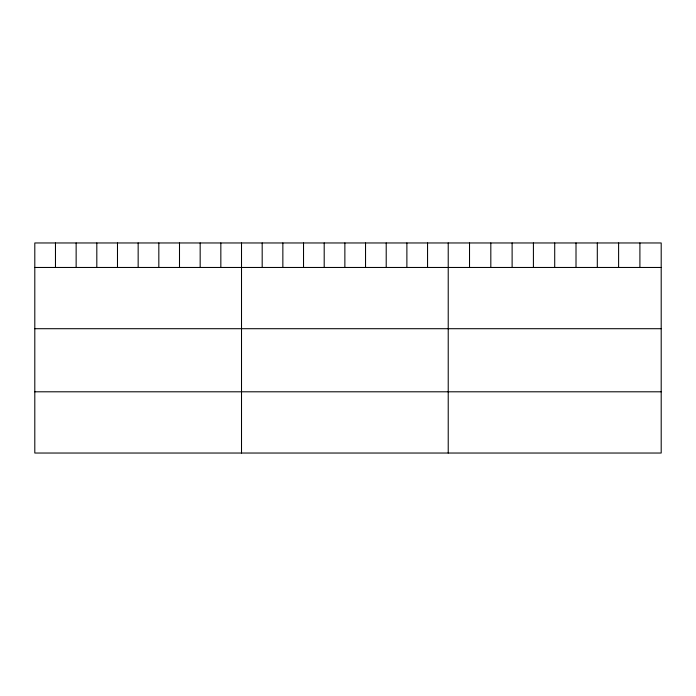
<?xml version="1.0" encoding="UTF-8"?>
<svg xmlns="http://www.w3.org/2000/svg" width="696" height="696" viewBox="0 0 696 696"><rect width="100%" height="100%" fill="white"/><g stroke="black" fill="none" stroke-linecap="round" stroke-linejoin="round"><path stroke-width="1.04" d="M661.2 267.464L661.2 453.035L34.8 453.035L34.8 242.965L661.2 242.965L661.2 267.464L34.8 267.464M34.8 328.703L661.2 328.703M34.8 391.796L661.2 391.796M639.902 242.965L639.902 267.464M618.605 242.965L618.605 267.464M597.307 242.965L597.307 267.464M576.01 242.965L576.01 267.464M554.712 242.965L554.712 267.464M533.414 242.965L533.414 267.464M512.117 242.965L512.117 267.464M490.819 242.965L490.819 267.464M469.522 242.965L469.522 267.464M448.224 242.965L448.224 453.035M427.553 242.965L427.553 267.464M406.882 242.965L406.882 267.464M386.21 242.965L386.21 267.464M365.539 242.965L365.539 267.464M344.868 242.965L344.868 267.464M324.197 242.965L324.197 267.464M303.526 242.965L303.526 267.464M282.854 242.965L282.854 267.464M262.183 242.965L262.183 267.464M241.512 242.965L241.512 453.035M220.841 242.965L220.841 267.464M200.17 242.965L200.17 267.464M179.498 242.965L179.498 267.464M158.827 242.965L158.827 267.464M138.156 242.965L138.156 267.464M117.485 242.965L117.485 267.464M96.814 242.965L96.814 267.464M76.142 242.965L76.142 267.464M55.471 242.965L55.471 267.464"/></g></svg>
